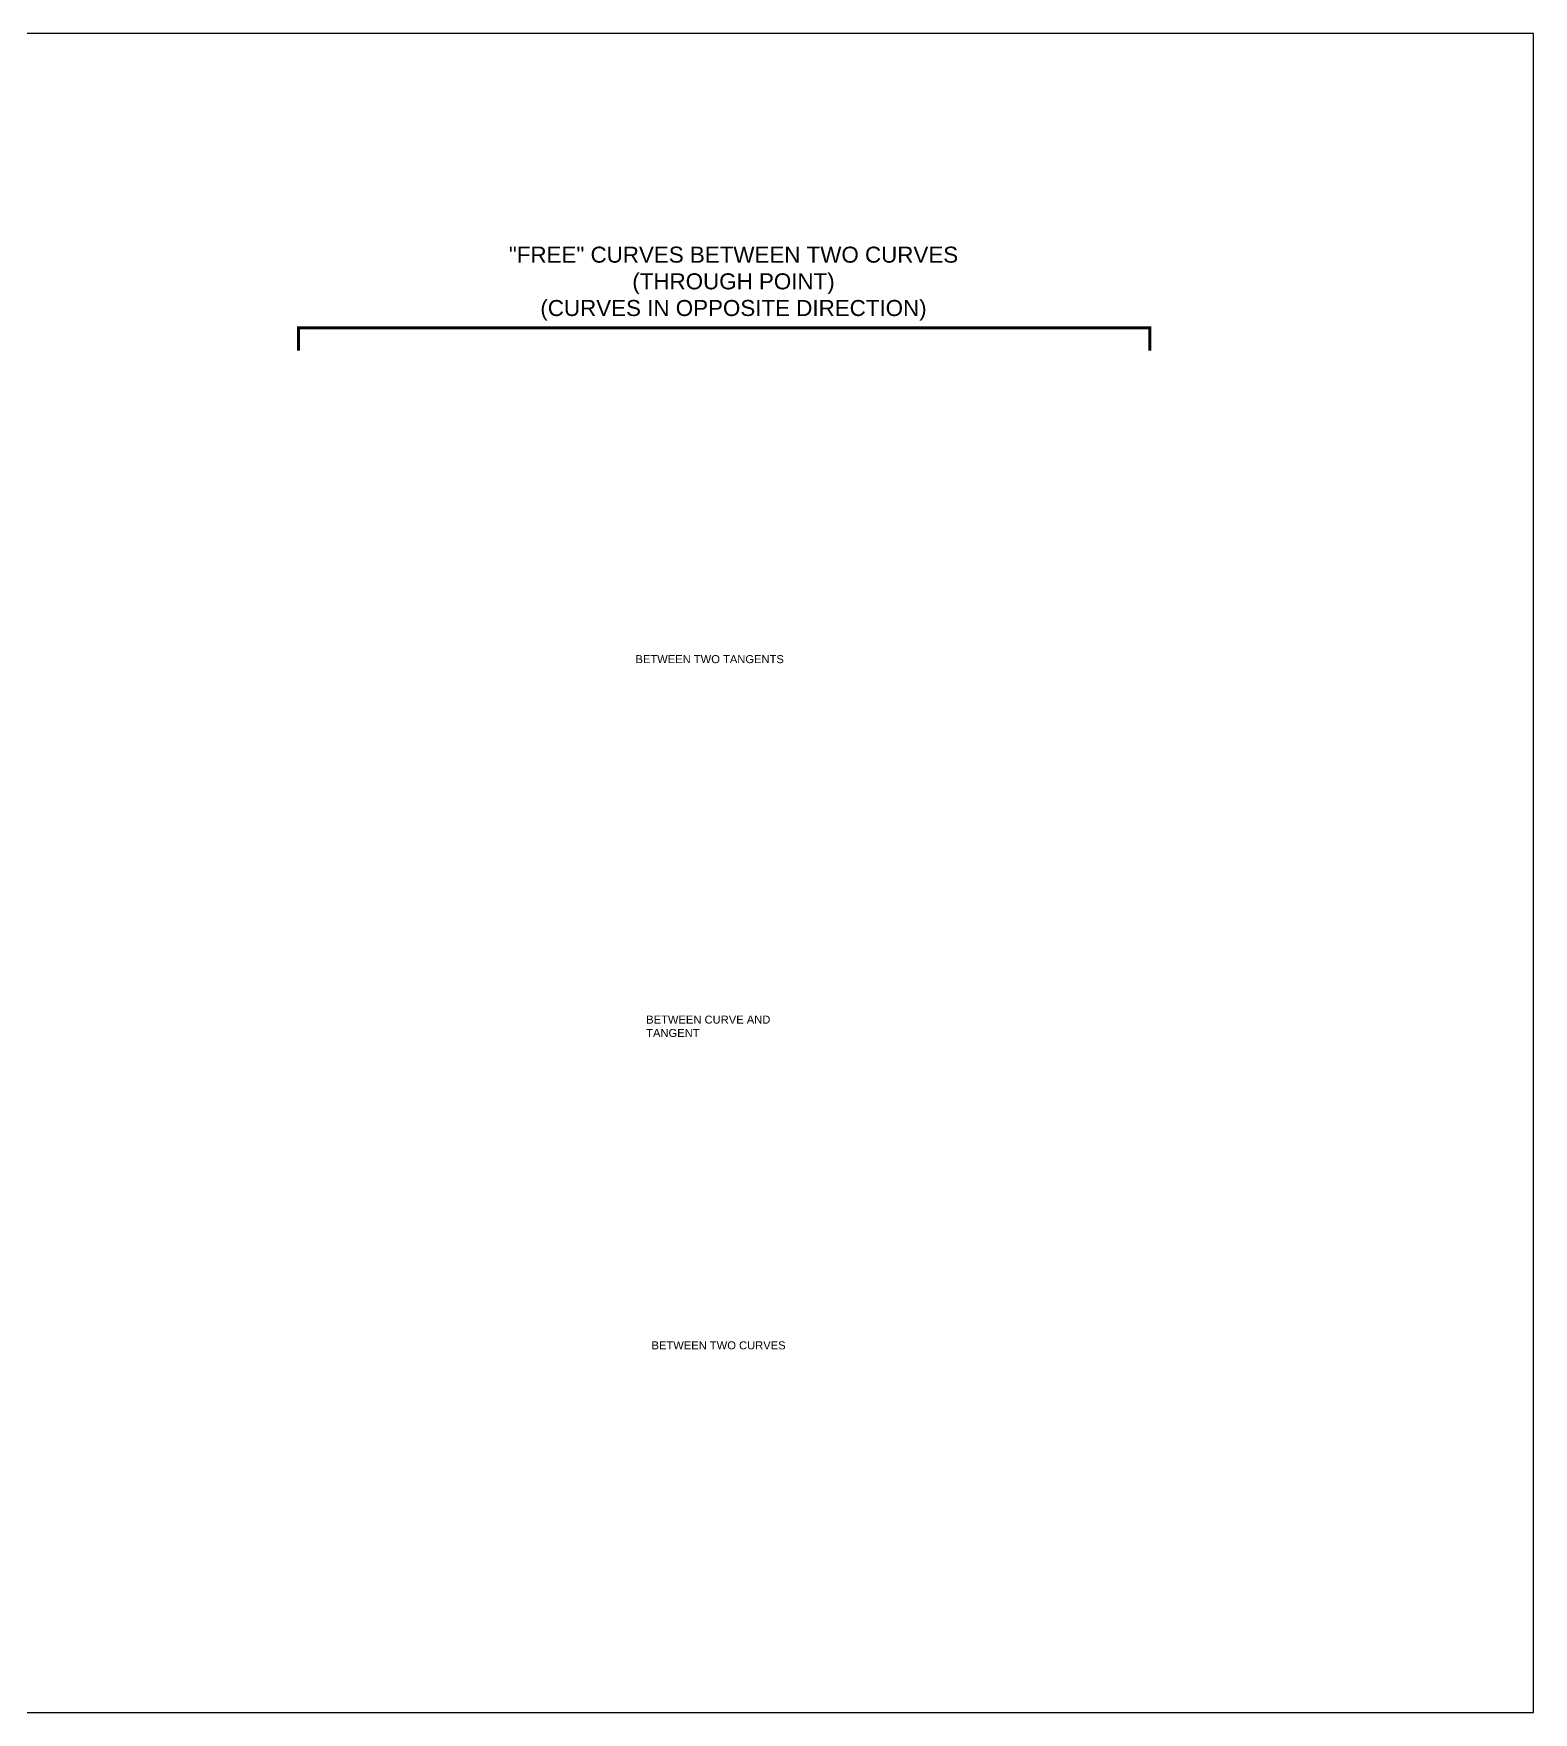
# Model space of a CAD drawing. Header units: feet. Extents: x 1000000 to 1065123, y 992134 to 1008392.
# Drawn here: x 1034287 to 1041785, y 1000000 to 1008392 of the extents above; entities that cross this region are included whole.
import ezdxf

# ---------------------------------------------------------------- set-up
doc = ezdxf.new("R2010")
doc.units = ezdxf.units.FT
doc.header["$LTSCALE"] = 40
doc.header["$MEASUREMENT"] = 0
doc.styles.get("Standard").update_dxf_attribs({"font": 'arial.ttf'})

msp = doc.modelspace()

# ---------------------------------------------------------------- linework, layer by layer
msp.add_lwpolyline([(1000000, 1000000), (1041784.6, 1000000), (1041784.6, 1008392.2), (1000000, 1008392.2)], close=True)
at = {"const_width": 15}
msp.add_lwpolyline([(1039867.8, 1006807.8), (1039867.8, 1006920.9), (1035611.6, 1006920.9), (1035611.6, 1006807.8)], dxfattribs=at)

# ---------------------------------------------------------------- texts
for s, insert, char_height, width, attachment_point in [('{\\fArial|b0|i0|c238|p34;"FREE" CURVES BETWEEN \\fArial|b0|i0|c0|p34;TWO \\fArial|b0|i0|c238|p34;CURVE\\fArial|b0|i0|c0|p34;S\\P(THROUGH POINT)\\P(CURVES IN OPPOSITE DIRECTION)\\fArial|b0|i0|c238|p34;}', (1037785.7, 1007327.1), 80, 2408.371, 2), ('{\\fArial|b0|i0|c0|p34;BETWEEN TWO TANGENTS\\fArial|b0|i0|c238|p34;}', (1037295.6, 1005285.1), 40, 812.151, 1), ('{\\fArial|b0|i0|c0|p34;BETWEEN CURVE AND TANGENT\\fArial|b0|i0|c238|p34;}', (1037349.1, 1003483.2), 40, 812.151, 1), ('{\\fArial|b0|i0|c0|p34;BETWEEN TWO CURVES\\fArial|b0|i0|c238|p34;}', (1037375.8, 1001854.9), 40, 812.151, 1)]:
    msp.add_mtext(s, dxfattribs=dict(insert=insert, char_height=char_height, width=width, attachment_point=attachment_point))

doc.saveas('drawing.dxf')
